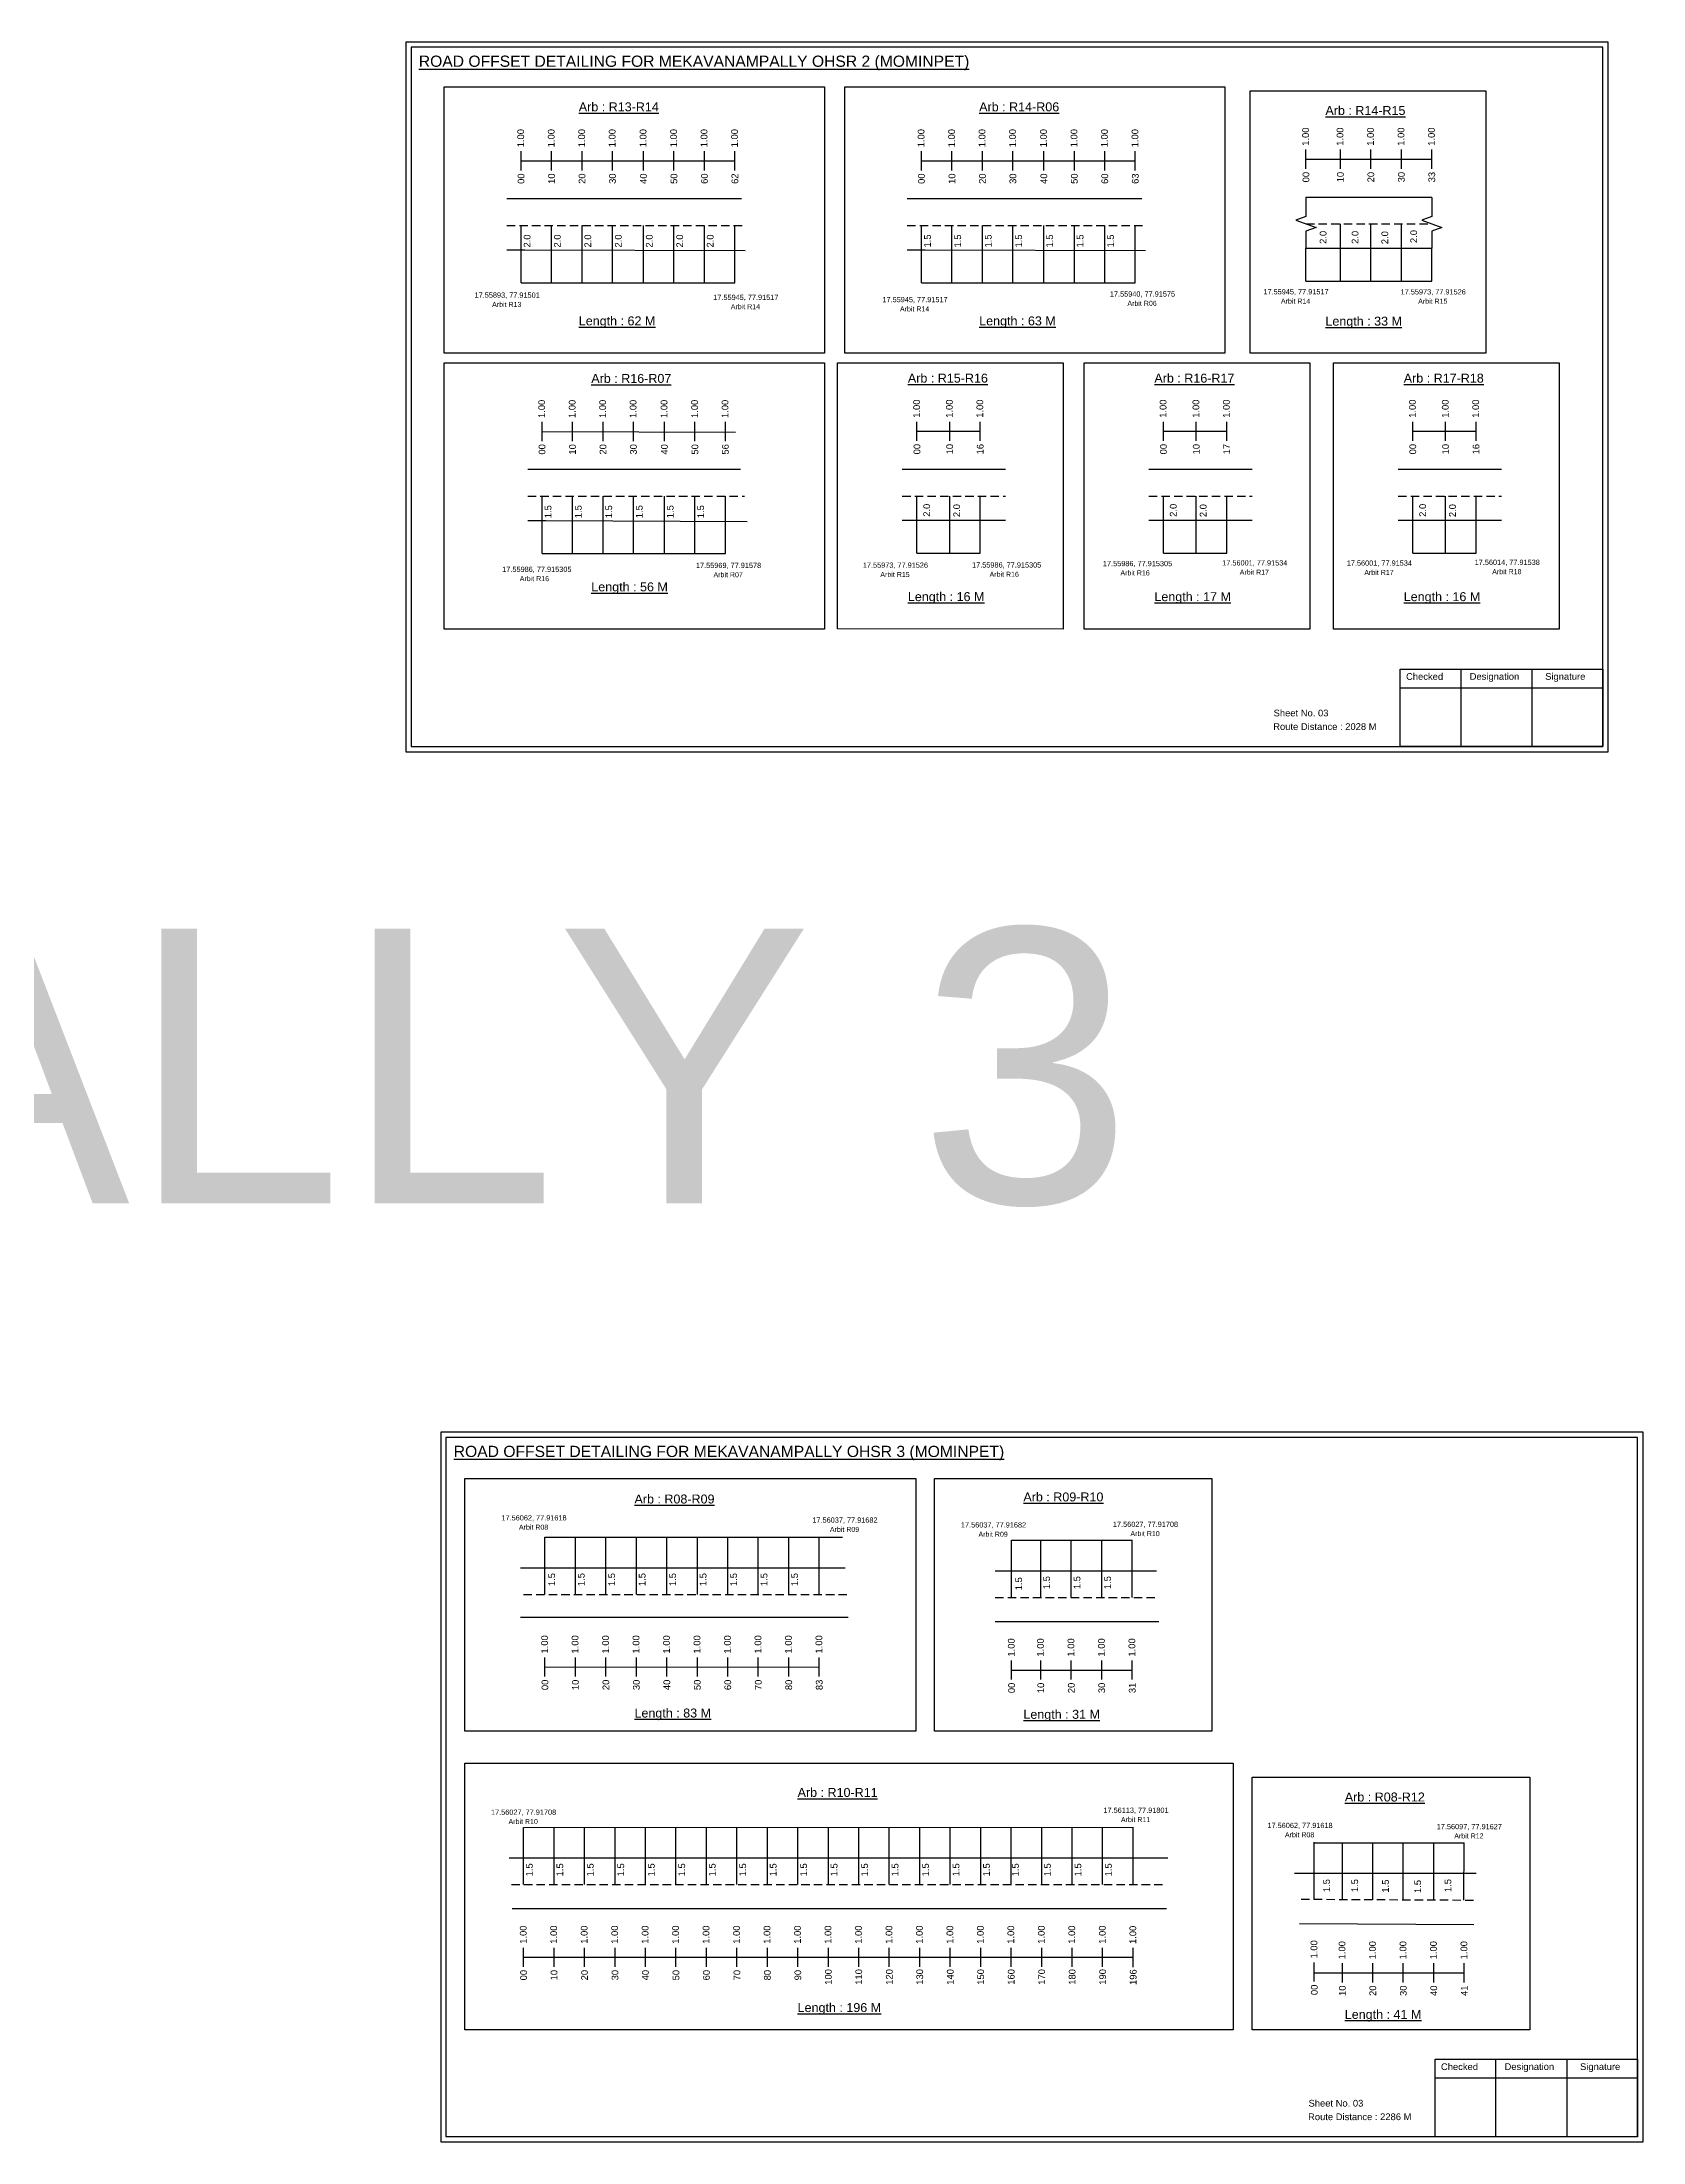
# Model space of a CAD drawing. Header units: inches. Extents: x 1241 to 8862, y 322 to 2472.
# Drawn here: x 5419 to 6134, y 322 to 1259 of the extents above; entities that cross this region are included whole.
import ezdxf

# ---------------------------------------------------------------- set-up
doc = ezdxf.new("R2010")
doc.units = ezdxf.units.IN
doc.header["$MEASUREMENT"] = 0
doc.linetypes.add('DASHED2', pattern=[0.375, 0.25, -0.125])
doc.layers.add('PDF_Geometry', color=7, linetype='Continuous')
doc.layers.add('PDF_Text', color=5, linetype='Continuous')
doc.styles.add('PDF Arial', font='arial.ttf')
doc.styles.get("Standard").update_dxf_attribs({"font": 'arial.ttf'})

msp = doc.modelspace()

# ---------------------------------------------------------------- linework, layer by layer
at = {"color": 217, "true_color": 0x93278f}
for p, q in [((5633.11, 1201.7), (5633.11, 1210.26)), ((5646.71, 1201.7), (5646.71, 1210.26)), ((5660.31, 1201.7), (5660.31, 1210.26)), ((5673.91, 1201.7), (5673.91, 1210.26)), ((5687.73, 1201.7), (5687.73, 1210.26)), ((5701.33, 1201.7), (5701.33, 1210.26)), ((5714.93, 1201.7), (5714.93, 1210.26)), ((5728.53, 1201.7), (5728.53, 1210.26)), ((5811.78, 1201.7), (5811.78, 1210.26)), ((5825.38, 1201.7), (5825.38, 1210.26)), ((5838.98, 1201.7), (5838.98, 1210.26)), ((5852.58, 1201.7), (5852.58, 1210.26)), ((5866.4, 1201.7), (5866.4, 1210.26)), ((5880, 1201.7), (5880, 1210.26)), ((5893.6, 1201.7), (5893.6, 1210.26)), ((5907.2, 1201.7), (5907.2, 1210.26)), ((5983.34, 1202.4), (5983.34, 1210.96)), ((5998.71, 1202.4), (5998.71, 1210.96)), ((6012.31, 1202.4), (6012.31, 1210.96)), ((6025.91, 1202.4), (6025.91, 1210.96)), ((6039.51, 1202.4), (6039.51, 1210.96)), ((5633.11, 1205.97), (5728.53, 1206.04)), ((5811.78, 1205.97), (5907.2, 1206.04)), ((5983.34, 1206.67), (6039.51, 1206.67)), ((5642.47, 1080.91), (5642.47, 1089.47)), ((5656.07, 1080.91), (5656.07, 1089.47)), ((5669.67, 1080.91), (5669.67, 1089.47)), ((5683.27, 1080.91), (5683.27, 1089.47)), ((5697.08, 1080.91), (5697.08, 1089.47)), ((5710.68, 1080.91), (5710.68, 1089.47)), ((5724.28, 1080.91), (5724.28, 1089.47)), ((5809.76, 1081.01), (5809.76, 1089.57)), ((5824.39, 1081.01), (5824.39, 1089.57)), ((5837.99, 1081.01), (5837.99, 1089.57)), ((5919.76, 1081), (5919.76, 1089.56)), ((5934.39, 1081), (5934.39, 1089.56)), ((5947.99, 1081), (5947.99, 1089.56)), ((6031.03, 1081), (6031.03, 1089.56)), ((6045.66, 1081), (6045.66, 1089.56)), ((6059.26, 1081), (6059.26, 1089.56)), ((5642.47, 1085.18), (5728.79, 1084.94)), ((5809.76, 1085.29), (5837.99, 1085.31)), ((5919.76, 1085.28), (5947.99, 1085.3)), ((6031.03, 1085.28), (6059.26, 1085.3)), ((5643.76, 529.63), (5643.76, 538.19)), ((5657.36, 529.63), (5657.36, 538.19)), ((5670.96, 529.63), (5670.96, 538.19)), ((5684.56, 529.63), (5684.56, 538.19)), ((5698.16, 529.63), (5698.16, 538.19)), ((5711.76, 529.63), (5711.76, 538.19)), ((5725.36, 529.63), (5725.36, 538.19)), ((5738.96, 529.63), (5738.96, 538.19)), ((5752.56, 529.63), (5752.56, 538.19)), ((5766.16, 529.63), (5766.16, 538.19)), ((5852, 528.28), (5852, 536.83)), ((5865.04, 528.28), (5865.04, 536.83)), ((5878.64, 528.28), (5878.64, 536.83)), ((5892.24, 528.28), (5892.24, 536.83)), ((5905.84, 528.28), (5905.84, 536.83)), ((5643.76, 533.9), (5766.16, 533.93)), ((5852, 532.55), (5905.84, 532.56)), ((5634.22, 400.12), (5634.22, 408.68)), ((5634.22, 404.39), (5906.26, 404.45)), ((5647.82, 400.12), (5647.82, 408.68)), ((5661.42, 400.12), (5661.42, 408.68)), ((5675.02, 400.12), (5675.02, 408.68)), ((5688.62, 400.12), (5688.62, 408.68)), ((5702.22, 400.12), (5702.22, 408.68)), ((5715.82, 400.12), (5715.82, 408.68)), ((5729.42, 400.12), (5729.42, 408.68)), ((5743.02, 400.12), (5743.02, 408.68)), ((5756.62, 400.12), (5756.62, 408.68)), ((5770.22, 400.12), (5770.22, 408.68)), ((5783.82, 400.12), (5783.82, 408.68)), ((5797.42, 400.12), (5797.42, 408.68)), ((5811.02, 400.12), (5811.02, 408.68)), ((5824.62, 400.12), (5824.62, 408.68)), ((5838.22, 400.12), (5838.22, 408.68)), ((5851.82, 400.12), (5851.82, 408.68)), ((5865.42, 400.12), (5865.42, 408.68)), ((5879.02, 400.12), (5879.02, 408.68)), ((5892.62, 400.12), (5892.62, 408.68)), ((5906.26, 400.02), (5906.26, 408.58)), ((5987.07, 393.56), (5987.07, 402.12)), ((5987.07, 397.44), (6053.99, 397.46)), ((5999.59, 393.17), (5999.59, 401.73)), ((6013.19, 393.17), (6013.19, 401.73)), ((6026.79, 393.17), (6026.79, 401.73)), ((6040.39, 393.17), (6040.39, 401.73)), ((6053.99, 393.17), (6053.99, 401.73))]:
    msp.add_line(p, q, dxfattribs=at)
for p, q in [((5731.44, 1188.98), (5626.7, 1188.98)), ((5910.11, 1188.98), (5805.37, 1188.98)), ((6039.51, 1189.68), (5983.34, 1189.68)), ((5633.11, 1151.56), (5633.11, 1177.1)), ((5646.71, 1151.56), (5646.71, 1177.1)), ((5660.31, 1151.56), (5660.31, 1177.1)), ((5673.91, 1151.56), (5673.91, 1177.1)), ((5687.73, 1151.56), (5687.73, 1177.1)), ((5701.33, 1151.56), (5701.33, 1177.1)), ((5714.93, 1151.56), (5714.93, 1177.1)), ((5728.53, 1151.56), (5728.53, 1177.1)), ((5811.78, 1151.56), (5811.78, 1177.1)), ((5825.38, 1151.56), (5825.38, 1177.1)), ((5838.98, 1151.56), (5838.98, 1177.1)), ((5852.58, 1151.56), (5852.58, 1177.1)), ((5866.4, 1151.56), (5866.4, 1177.1)), ((5880, 1151.56), (5880, 1177.1)), ((5893.6, 1151.56), (5893.6, 1177.1)), ((5907.2, 1151.56), (5907.2, 1177.1)), ((5998.71, 1152.26), (5998.71, 1177.79)), ((6012.31, 1152.26), (6012.31, 1177.79)), ((6025.91, 1152.26), (6025.91, 1177.79)), ((5626.7, 1166.29), (5634.76, 1166.29)), ((5634.76, 1166.29), (5733.06, 1166.02)), ((5805.37, 1166.29), (5813.43, 1166.29)), ((5813.43, 1166.29), (5911.73, 1166.02)), ((5983.34, 1166.99), (6039.51, 1166.99)), ((5983.34, 1152.26), (5983.34, 1166.99)), ((6039.51, 1152.26), (6039.51, 1166.99)), ((5849.29, 1068.29), (5803.21, 1068.29)), ((5959.29, 1068.28), (5913.21, 1068.28)), ((6070.56, 1068.28), (6024.48, 1068.28)), ((5731.01, 1068.19), (5636.06, 1068.19)), ((5642.47, 1030.77), (5642.47, 1056.3)), ((5656.07, 1030.77), (5656.07, 1056.3)), ((5669.67, 1030.77), (5669.67, 1056.3)), ((5683.27, 1030.77), (5683.27, 1056.3)), ((5697.08, 1030.77), (5697.08, 1056.3)), ((5710.68, 1030.77), (5710.68, 1056.3)), ((5724.28, 1030.77), (5724.28, 1056.3)), ((5809.76, 1030.87), (5809.76, 1056.4)), ((5824.39, 1030.87), (5824.39, 1056.4)), ((5837.99, 1030.87), (5837.99, 1056.4)), ((5919.76, 1030.86), (5919.76, 1056.4)), ((5934.39, 1030.86), (5934.39, 1056.4)), ((5947.99, 1030.86), (5947.99, 1056.4)), ((6031.03, 1030.86), (6031.03, 1056.4)), ((6045.66, 1030.86), (6045.66, 1056.4)), ((6059.26, 1030.86), (6059.26, 1056.4)), ((5803.21, 1045.6), (5835.32, 1045.6)), ((5835.32, 1045.6), (5849.29, 1045.6)), ((5913.21, 1045.59), (5945.32, 1045.59)), ((5945.32, 1045.59), (5959.29, 1045.59)), ((6024.48, 1045.59), (6056.59, 1045.59)), ((6056.59, 1045.59), (6070.56, 1045.59)), ((5643.76, 566.33), (5643.76, 591.87)), ((5657.36, 566.33), (5657.36, 591.87)), ((5670.96, 566.33), (5670.96, 591.87)), ((5684.56, 566.33), (5684.56, 591.87)), ((5698.16, 566.33), (5698.16, 591.87)), ((5711.76, 566.33), (5711.76, 591.87)), ((5725.36, 566.33), (5725.36, 591.87)), ((5738.96, 566.33), (5738.96, 591.87)), ((5752.56, 566.33), (5752.56, 591.87)), ((5766.16, 566.33), (5766.16, 591.87)), ((5852, 564.98), (5852, 590.51)), ((5865.04, 564.98), (5865.04, 590.51)), ((5878.64, 564.98), (5878.64, 590.51)), ((5892.24, 564.98), (5892.24, 590.51)), ((5905.84, 564.98), (5905.84, 590.51)), ((5632.88, 578.22), (5777.67, 578.22)), ((5844.66, 576.86), (5916.69, 576.86)), ((5779.08, 556.03), (5632.88, 556.03)), ((5844.66, 554.17), (5917.69, 554.17)), ((5634.22, 436.82), (5634.22, 462.36)), ((5647.82, 436.82), (5647.82, 462.36)), ((5661.42, 436.82), (5661.42, 462.36)), ((5675.02, 436.82), (5675.02, 462.36)), ((5688.62, 436.82), (5688.62, 462.36)), ((5702.22, 436.82), (5702.22, 462.36)), ((5715.82, 436.82), (5715.82, 462.36)), ((5729.42, 436.82), (5729.42, 462.36)), ((5743.02, 436.82), (5743.02, 462.36)), ((5756.62, 436.82), (5756.62, 462.36)), ((5770.22, 436.82), (5770.22, 462.36)), ((5783.82, 436.82), (5783.82, 462.36)), ((5797.42, 436.82), (5797.42, 462.36)), ((5811.02, 436.82), (5811.02, 462.36)), ((5824.62, 436.82), (5824.62, 462.36)), ((5838.22, 436.82), (5838.22, 462.36)), ((5851.82, 436.82), (5851.82, 462.36)), ((5865.42, 436.82), (5865.42, 462.36)), ((5879.02, 436.82), (5879.02, 462.36)), ((5892.62, 436.82), (5892.62, 462.36)), ((5906.26, 436.99), (5906.26, 462.53)), ((5987.07, 430.17), (5987.07, 455.71)), ((5999.59, 430.12), (5999.59, 455.41)), ((6013.19, 430.07), (6013.19, 455.41)), ((6026.79, 430.13), (6026.79, 455.41)), ((6040.39, 429.87), (6040.39, 455.41)), ((6053.76, 429.91), (6053.99, 455.41)), ((5627.8, 448.71), (5921.65, 448.71)), ((6059.24, 441.74), (5978.28, 441.74)), ((5629.05, 426.14), (5921.04, 426.1)), ((5980.5, 419.53), (6058.22, 419.1))]:
    msp.add_line(p, q)
at = {"linetype": 'DASHED2', "ltscale": 15}
for p, q in [((5626.7, 1177.1), (5732.09, 1177.1)), ((5805.37, 1177.1), (5910.76, 1177.1)), ((5983.34, 1177.79), (6039.51, 1177.79)), ((5636.06, 1056.3), (5732.73, 1056.3)), ((5803.21, 1056.4), (5849.29, 1056.4)), ((5913.21, 1056.4), (5959.29, 1056.4)), ((6024.48, 1056.4), (6070.56, 1056.4)), ((5634.16, 566.33), (5778.52, 566.33)), ((5844.66, 564.98), (5917.19, 564.98)), ((5628.76, 436.82), (5919.37, 436.87)), ((5981.21, 430.32), (6059.49, 429.91))]:
    msp.add_line(p, q, dxfattribs=at)
at = {"color": 5}
for p, q in [((5633.11, 1151.56), (5728.53, 1151.56)), ((5811.78, 1151.56), (5907.2, 1151.56)), ((5983.34, 1152.26), (6039.51, 1152.26)), ((5642.47, 1030.77), (5724.28, 1030.8)), ((5809.76, 1030.87), (5837.99, 1030.87)), ((5919.76, 1030.86), (5947.99, 1030.86)), ((6031.03, 1030.86), (6059.26, 1030.86)), ((5643.76, 591.87), (5776.54, 591.87)), ((5852, 590.51), (5905.84, 590.51)), ((5634.22, 462.34), (5906.26, 462.53)), ((5987.07, 455.41), (6053.99, 455.41))]:
    msp.add_line(p, q, dxfattribs=at)
for points in [[(5598.84, 1239.04), (5768.45, 1239.04), (5768.45, 1120.22), (5598.84, 1120.22)], [(5777.51, 1239.04), (5947.12, 1239.04), (5947.12, 1120.22), (5777.51, 1120.22)], [(5958.45, 1237.23), (6063.61, 1237.23), (6063.61, 1120.22), (5958.45, 1120.22)], [(5598.84, 1115.82), (5768.45, 1115.82), (5768.45, 996.99), (5598.84, 996.99)], [(5774.33, 1115.9), (5875.06, 1115.82), (5875.06, 996.99), (5774.33, 997.08)], [(5884.33, 1115.9), (5985.07, 1115.81), (5985.07, 996.99), (5884.33, 997.07)], [(5995.6, 1115.9), (6096.34, 1115.81), (6096.34, 996.99), (5995.6, 997.07)], [(5607.99, 617.99), (5809.23, 617.99), (5809.23, 505.31), (5607.99, 505.31)], [(5817.54, 617.99), (5941.34, 617.99), (5941.34, 505.31), (5817.54, 505.31)], [(5607.99, 491.08), (5950.89, 491.08), (5950.89, 372.09), (5607.99, 372.09)], [(5959.37, 484.77), (6083.17, 484.77), (6083.17, 372.09), (5959.37, 372.09)]]:
    msp.add_lwpolyline(points, close=True)
at = {"linetype": 'Continuous'}
for points in [[(5983.34, 1189.68), (5983.34, 1181.07), (5978.84, 1179.43), (5987.84, 1176.16), (5983.34, 1174.52), (5983.34, 1166.99)], [(6039.51, 1189.68), (6039.51, 1181.07), (6035.01, 1179.43), (6044.01, 1176.16), (6039.51, 1174.52), (6039.51, 1166.99)], [(6039.51, 1189.68), (6039.51, 1181.07), (6035.01, 1179.43), (6044.01, 1176.16), (6039.51, 1174.52), (6039.51, 1166.99)]]:
    msp.add_lwpolyline(points, dxfattribs=at)
msp.add_lwpolyline([(5636.06, 1045.5), (5644.11, 1045.5), (5733.97, 1045)])
at = {"layer": 'PDF_Geometry'}
for points in [[(5581.69, 1258.99), (5581.69, 942.28), (6118.17, 942.28), (6118.17, 1258.99)], [(5584.02, 1256.67), (5584.02, 944.7), (6115.75, 944.7), (6115.75, 1256.67)], [(5597.27, 638.69), (5597.27, 321.98), (6133.74, 321.98), (6133.74, 638.69)], [(5599.59, 636.36), (5599.59, 324.4), (6131.32, 324.4), (6131.32, 636.36)]]:
    msp.add_lwpolyline(points, close=True, dxfattribs=at)
at = {"layer": 'PDF_Geometry', "color": 242, "true_color": 0xcc1f26}
for points in [[(6115.75, 944.61), (6025.41, 944.61), (6025.41, 979.22), (6115.75, 979.22)], [(6131.32, 324.3), (6040.98, 324.3), (6040.98, 358.92), (6131.32, 358.92)]]:
    msp.add_lwpolyline(points, close=True, dxfattribs=at)
for points in [[(6052.39, 979.22), (6052.39, 944.61)], [(6084.11, 979.22), (6084.11, 944.61)], [(6025.41, 970.84), (6115.75, 970.84)], [(6067.96, 358.92), (6067.96, 324.3)], [(6099.69, 358.92), (6099.69, 324.3)], [(6040.98, 350.54), (6131.32, 350.54)]]:
    msp.add_lwpolyline(points, dxfattribs=at)

# ---------------------------------------------------------------- texts
at = {"color": 242, "true_color": 0xcd2027}
for s, height, p in [('%%UROAD OFFSET DETAILING FOR MEKAVANAMPALLY OHSR 2 (MOMINPET)', 5, (5587.47, 1247.92)), ('%%UArb : R13-R14', 4, (5658.85, 1228.06)), ('%%UArb : R14-R06', 4, (5837.52, 1228.06)), ('%%UArb : R14-R15', 4, (5992.02, 1226.43)), ('%%ULength : 62 M', 4, (5658.85, 1132.56)), ('%%ULength : 63 M', 4, (5837.52, 1132.56)), ('%%ULength : 33 M', 4, (5992.02, 1132.43)), ('%%UArb : R16-R07', 4, (5664.43, 1106.88)), ('%%UArb : R15-R16', 4, (5805.7, 1107.01)), ('%%UArb : R16-R17', 4, (5915.7, 1107)), ('%%UArb : R17-R18', 4, (6026.97, 1107)), ('%%ULength : 56 M', 4, (5664.43, 1013.88)), ('%%ULength : 16 M', 4, (5805.7, 1009.51)), ('%%ULength : 17 M', 4, (5915.7, 1009.5)), ('%%ULength : 16 M', 4, (6026.97, 1009.5)), ('%%UROAD OFFSET DETAILING FOR MEKAVANAMPALLY OHSR 3 (MOMINPET)', 5, (5603.05, 627.62)), ('%%UArb : R08-R09', 4, (5683.7, 606.88)), ('%%UArb : R09-R10', 4, (5857.24, 607.81)), ('%%ULength : 83 M', 4, (5683.7, 511.38)), ('%%ULength : 31 M', 4, (5857.24, 510.81)), ('%%UArb : R10-R11', 4, (5756.5, 475.96)), ('%%UArb : R08-R12', 4, (6000.67, 473.92)), ('%%ULength : 196 M', 4, (5756.5, 379.96)), ('%%ULength : 41 M', 4, (6000.67, 376.92))]:
    msp.add_text(s, height=height, dxfattribs=at).set_placement(p)
at = {"color": 217, "true_color": 0x93278f}
for s, p in [('1.00', (5634.44, 1212)), ('1.00', (5648.04, 1212)), ('1.00', (5661.64, 1212)), ('1.00', (5675.24, 1212)), ('1.00', (5689.05, 1212)), ('1.00', (5702.65, 1212)), ('1.00', (5716.25, 1212)), ('1.00', (5729.85, 1212)), ('1.00', (5813.11, 1212)), ('1.00', (5826.71, 1212)), ('1.00', (5840.31, 1212)), ('1.00', (5853.91, 1212)), ('1.00', (5867.72, 1212)), ('1.00', (5881.32, 1212)), ('1.00', (5894.92, 1212)), ('1.00', (5908.52, 1212)), ('1.00', (5984.67, 1212.69)), ('1.00', (6000.04, 1212.69)), ('1.00', (6013.64, 1212.69)), ('1.00', (6027.24, 1212.69)), ('1.00', (6040.84, 1212.69)), ('00', (5634.59, 1195.68)), ('10', (5648.19, 1195.68)), ('20', (5661.79, 1195.68)), ('30', (5675.39, 1195.68)), ('40', (5689.2, 1195.68)), ('50', (5702.8, 1195.68)), ('60', (5716.4, 1195.68)), ('62', (5730, 1195.68)), ('00', (5813.26, 1195.68)), ('10', (5826.86, 1195.68)), ('20', (5840.46, 1195.68)), ('30', (5854.06, 1195.68)), ('40', (5867.87, 1195.68)), ('50', (5881.47, 1195.68)), ('60', (5895.07, 1195.68)), ('63', (5908.67, 1195.68)), ('00', (5984.82, 1196.37)), ('10', (6000.19, 1196.37)), ('20', (6013.79, 1196.37)), ('30', (6027.39, 1196.37)), ('33', (6040.99, 1196.37)), ('1.00', (5643.79, 1091.21)), ('1.00', (5657.39, 1091.21)), ('1.00', (5670.99, 1091.21)), ('1.00', (5684.59, 1091.21)), ('1.00', (5698.41, 1091.21)), ('1.00', (5712.01, 1091.21)), ('1.00', (5725.61, 1091.21)), ('1.00', (5811.09, 1091.31)), ('1.00', (5825.72, 1091.31)), ('1.00', (5839.32, 1091.31)), ('1.00', (5921.09, 1091.3)), ('1.00', (5935.72, 1091.3)), ('1.00', (5949.32, 1091.3)), ('1.00', (6032.36, 1091.3)), ('1.00', (6046.99, 1091.3)), ('1.00', (6060.59, 1091.3)), ('00', (5643.94, 1074.89)), ('10', (5657.54, 1074.89)), ('20', (5671.14, 1074.89)), ('30', (5684.74, 1074.89)), ('40', (5698.56, 1074.89)), ('50', (5712.16, 1074.89)), ('56', (5725.76, 1074.89)), ('00', (5811.24, 1074.99)), ('10', (5825.87, 1074.99)), ('16', (5839.47, 1074.99)), ('00', (5921.24, 1074.98)), ('10', (5935.87, 1074.98)), ('17', (5949.47, 1074.98)), ('00', (6032.51, 1074.98)), ('10', (6047.14, 1074.98)), ('16', (6060.74, 1074.98)), ('1.00', (5645.09, 539.93)), ('1.00', (5658.69, 539.93)), ('1.00', (5672.29, 539.93)), ('1.00', (5685.89, 539.93)), ('1.00', (5699.49, 539.93)), ('1.00', (5713.09, 539.93)), ('1.00', (5726.69, 539.93)), ('1.00', (5740.29, 539.93)), ('1.00', (5753.89, 539.93)), ('1.00', (5767.49, 539.93)), ('1.00', (5853.33, 538.57)), ('1.00', (5866.36, 538.57)), ('1.00', (5879.96, 538.57)), ('1.00', (5893.56, 538.57)), ('1.00', (5907.16, 538.57)), ('00', (5645.24, 523.61)), ('10', (5658.84, 523.61)), ('20', (5672.44, 523.61)), ('30', (5686.04, 523.61)), ('40', (5699.64, 523.61)), ('50', (5713.24, 523.61)), ('60', (5726.84, 523.61)), ('70', (5740.44, 523.61)), ('80', (5754.04, 523.61)), ('83', (5767.64, 523.61)), ('00', (5853.48, 522.25)), ('10', (5866.51, 522.25)), ('20', (5880.11, 522.25)), ('30', (5893.71, 522.25)), ('31', (5907.31, 522.25)), ('1.00', (5635.55, 410.42)), ('1.00', (5649.15, 410.42)), ('1.00', (5662.75, 410.42)), ('1.00', (5676.35, 410.42)), ('1.00', (5689.95, 410.42)), ('1.00', (5703.55, 410.42)), ('1.00', (5717.15, 410.42)), ('1.00', (5730.75, 410.42)), ('1.00', (5744.35, 410.42)), ('1.00', (5757.95, 410.42)), ('1.00', (5771.55, 410.42)), ('1.00', (5785.15, 410.42)), ('1.00', (5798.75, 410.42)), ('1.00', (5812.35, 410.42)), ('1.00', (5825.95, 410.42)), ('1.00', (5839.55, 410.42)), ('1.00', (5853.15, 410.42)), ('1.00', (5866.75, 410.42)), ('1.00', (5880.35, 410.42)), ('1.00', (5893.95, 410.42)), ('1.00', (5907.59, 410.32)), ('1.00', (5988.4, 403.85)), ('1.00', (6000.92, 403.47)), ('1.00', (6014.52, 403.47)), ('1.00', (6028.12, 403.47)), ('1.00', (6041.72, 403.47)), ('1.00', (6055.32, 403.47)), ('00', (5635.7, 394.1)), ('10', (5649.3, 394.1)), ('20', (5662.9, 394.1)), ('30', (5676.5, 394.1)), ('40', (5690.1, 394.1)), ('50', (5703.7, 394.1)), ('60', (5717.3, 394.1)), ('70', (5730.9, 394.1)), ('80', (5744.5, 394.1)), ('90', (5758.1, 394.1)), ('100', (5771.7, 392.14)), ('110', (5785.3, 392.14)), ('120', (5798.9, 392.14)), ('130', (5812.5, 392.14)), ('140', (5826.1, 392.14)), ('150', (5839.7, 392.14)), ('160', (5853.3, 392.14)), ('170', (5866.9, 392.14)), ('180', (5880.5, 392.14)), ('190', (5894.1, 392.14)), ('196', (5907.74, 392.04)), ('00', (5988.55, 387.53)), ('10', (6001.07, 387.15)), ('20', (6014.67, 387.15)), ('30', (6028.27, 387.15)), ('40', (6041.87, 387.15)), ('41', (6055.47, 387.15))]:
    msp.add_text(s, height=3, rotation=90, dxfattribs=at).set_placement(p)
for s, p in [('2.0', (5637.29, 1167.29)), ('2.0', (5650.78, 1167.29)), ('2.0', (5664.38, 1167.29)), ('2.0', (5677.98, 1167.29)), ('2.0', (5691.79, 1167.29)), ('2.0', (5705.39, 1167.29)), ('2.0', (5718.99, 1167.29)), ('1.5', (5815.96, 1167.29)), ('1.5', (5829.45, 1167.29)), ('1.5', (5843.05, 1167.29)), ('1.5', (5856.65, 1167.29)), ('1.5', (5870.46, 1167.29)), ('1.5', (5884.06, 1167.29)), ('1.5', (5897.66, 1167.29)), ('2.0', (5992.5, 1168.9)), ('2.0', (6006.77, 1168.9)), ('2.0', (6020.03, 1168.77)), ('2.0', (6032.92, 1169.27)), ('1.5', (5646.64, 1046.5)), ('1.5', (5660.13, 1046.5)), ('1.5', (5673.73, 1046.5)), ('1.5', (5687.33, 1046.5)), ('1.5', (5701.15, 1046.5)), ('1.5', (5714.75, 1046.5)), ('2.0', (5815.61, 1047.14)), ('2.0', (5828.97, 1046.99)), ('2.0', (5925.61, 1047.13)), ('2.0', (5938.97, 1046.98)), ('2.0', (6036.88, 1047.13)), ('2.0', (6050.24, 1046.98)), ('1.5', (5648.27, 570.01)), ('1.5', (5661.43, 570.01)), ('1.5', (5675.03, 570.01)), ('1.5', (5688.63, 570.01)), ('1.5', (5702.23, 570.01)), ('1.5', (5715.83, 570.01)), ('1.5', (5729.43, 570.01)), ('1.5', (5743.03, 570.01)), ('1.5', (5756.63, 570.01)), ('1.5', (5856.63, 568.15)), ('1.5', (5869.1, 568.65)), ('1.5', (5882.7, 568.65)), ('1.5', (5896.3, 568.65)), ('1.5', (5638.29, 440.5)), ('1.5', (5651.89, 440.5)), ('1.5', (5665.49, 440.5)), ('1.5', (5679.09, 440.5)), ('1.5', (5692.69, 440.5)), ('1.5', (5706.29, 440.5)), ('1.5', (5719.89, 440.5)), ('1.5', (5733.49, 440.5)), ('1.5', (5747.09, 440.5)), ('1.5', (5760.69, 440.5)), ('1.5', (5774.29, 440.5)), ('1.5', (5787.89, 440.5)), ('1.5', (5801.49, 440.5)), ('1.5', (5815.09, 440.5)), ('1.5', (5828.69, 440.5)), ('1.5', (5842.29, 440.5)), ('1.5', (5855.2, 440.5)), ('1.5', (5869.49, 440.5)), ('1.5', (5883.09, 440.5)), ('1.5', (5896.69, 440.5)), ('1.5', (5994.03, 433.46)), ('1.5', (6006.61, 433.46)), ('1.5', (6020.34, 433.26)), ('1.5', (6034.66, 433.07)), ('1.5', (6048.17, 433.48))]:
    msp.add_text(s, height=3, rotation=90).set_placement(p)
at = {"color": 5}
for s, height, p in [('17.55893, 77.91501', 2.34, (5612.35, 1144.89)), ('17.55945, 77.91517', 2.34, (5718.85, 1143.89)), ('17.55945, 77.91517', 2.34, (5794.35, 1142.89)), ('17.55940, 77.91575', 2.34, (5895.85, 1145.39)), ('Arbit R06', 2.246, (5903.67, 1141.26)), ('17.55945, 77.91517', 2.34, (5964.35, 1146.39)), ('Arbit R14', 2.246, (5972.17, 1142.26)), ('17.55973, 77.91526', 2.34, (6025.59, 1146.34)), ('Arbit R15', 2.246, (6033.41, 1142.21)), ('Arbit R13', 2.246, (5620.17, 1140.76)), ('Arbit R14', 2.246, (5726.67, 1139.76)), ('Arbit R14', 2.246, (5802.17, 1138.76)), ('17.55986, 77.915305', 2.34, (5624.69, 1022.54)), ('17.55969, 77.91578', 2.34, (5711.15, 1024.29)), ('Arbit R07', 2.246, (5718.97, 1020.16)), ('17.55973, 77.91526', 2.34, (5785.6, 1024.39)), ('Arbit R15', 2.246, (5793.42, 1020.27)), ('17.55986, 77.915305', 2.34, (5834.34, 1024.49)), ('Arbit R16', 2.246, (5842.16, 1020.37)), ('17.55986, 77.915305', 2.34, (5892.74, 1025.11)), ('Arbit R16', 2.246, (5900.56, 1020.98)), ('17.56001, 77.91534', 2.34, (5945.96, 1025.42)), ('Arbit R17', 2.246, (5953.78, 1021.3)), ('17.56001, 77.91534', 2.34, (6001.56, 1025.31)), ('Arbit R17', 2.246, (6009.38, 1021.18)), ('17.56014, 77.91538', 2.34, (6058.62, 1025.67)), ('Arbit R18', 2.246, (6066.44, 1021.54)), ('Arbit R16', 2.246, (5632.51, 1018.42)), ('17.56062, 77.91618', 2.34, (5624.33, 599.32)), ('17.56037, 77.91682', 2.34, (5763.08, 598.32)), ('Arbit R08', 2.246, (5632.15, 595.19)), ('Arbit R09', 2.246, (5770.9, 594.19)), ('17.56037, 77.91682', 2.34, (5829.38, 596.17)), ('Arbit R09', 2.246, (5837.2, 592.04)), ('17.56027, 77.91708', 2.34, (5897.19, 596.43)), ('Arbit R10', 2.246, (5905.01, 592.31)), ('17.56027, 77.91708', 2.34, (5619.68, 467.97)), ('17.56113, 77.91801', 2.34, (5892.95, 468.84)), ('Arbit R10', 2.246, (5627.5, 463.84)), ('Arbit R11', 2.246, (5900.77, 464.71)), ('17.56062, 77.91618', 2.34, (5966.15, 462.06)), ('Arbit R08', 2.246, (5973.97, 457.93)), ('17.56097, 77.91627', 2.34, (6041.7, 461.54)), ('Arbit R12', 2.246, (6049.52, 457.42))]:
    msp.add_text(s, height=height, dxfattribs=at).set_placement(p)
for s, height, p in [('Sheet No. 03', 3, (5968.91, 958.08)), ('Route Distance : 2028 M', 3, (5968.72, 952.03)), ('MEKAVANAMPALLY 3', 122.5352, (4136.47, 740.86)), ('Sheet No. 03', 3, (5984.48, 337.78)), ('Route Distance : 2286 M', 3, (5984.29, 331.73))]:
    msp.add_text(s, height=height).set_placement(p)
at = {"layer": 'PDF_Text', "color": 7, "attachment_point": 7, "style": 'PDF Arial'}
for s, insert, char_height in [('Checked', (6028.01, 974.33), 3.001), ('Designation', (6056.39, 973.5), 3.0006), ('Signature', (6090.07, 973.5), 3.001), ('Checked', (6043.58, 354.03), 3.001), ('Designation', (6071.96, 353.2), 3.0006), ('Signature', (6105.64, 353.2), 3.001)]:
    msp.add_mtext(s, dxfattribs=dict(at, insert=insert, char_height=char_height))

doc.saveas('drawing.dxf')
